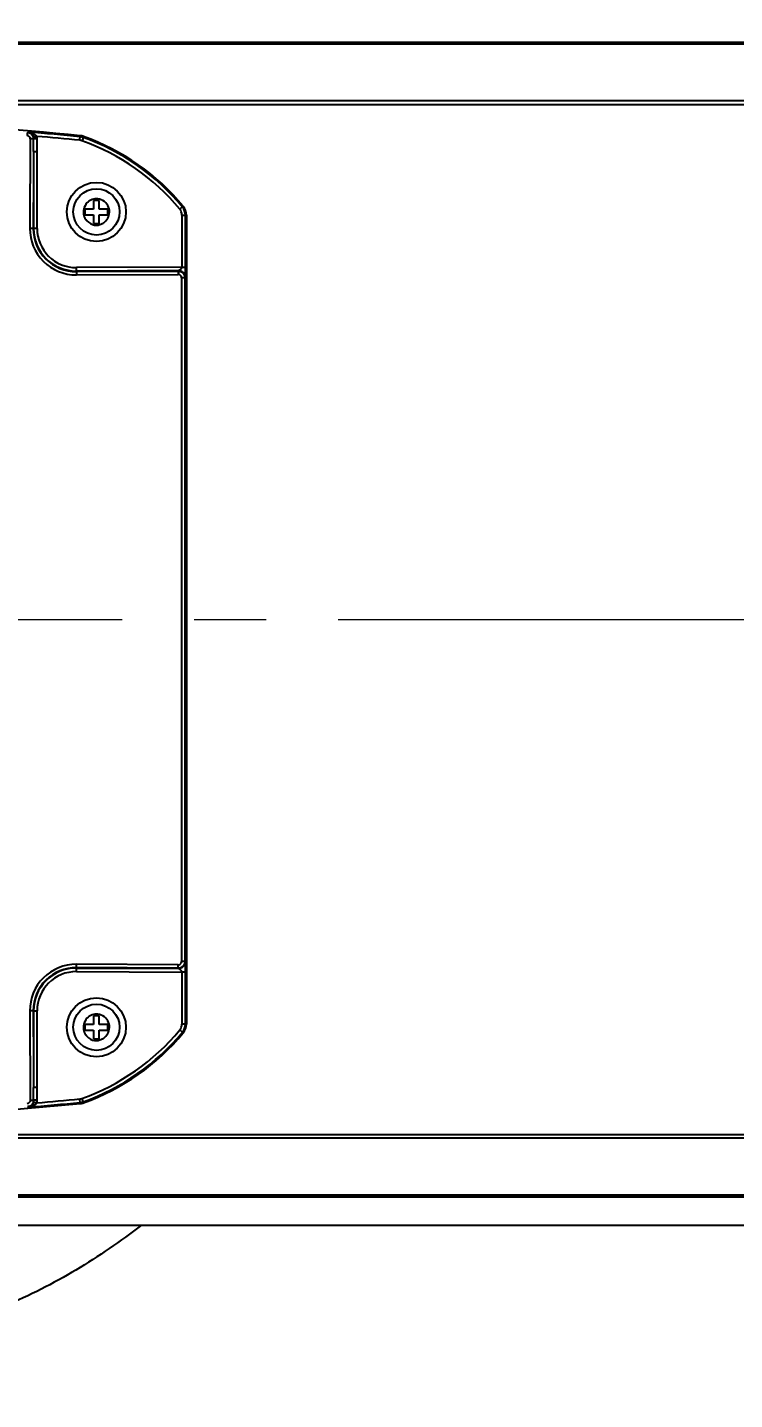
# Model space of a CAD drawing. Header units: millimetres. Extents: x 4061 to 8240, y 107 to 1541.
# Drawn here: x 6823.5 to 6854.7, y 1266.1 to 1326.7 of the extents above; entities that cross this region are included whole.
import ezdxf
from ezdxf import colors
from ezdxf.entities.mleader import LeaderData, LeaderLine
from ezdxf.math import Vec2, Vec3

# ---------------------------------------------------------------- set-up
doc = ezdxf.new("R2010")
doc.units = ezdxf.units.MM
doc.linetypes.add('CENTER2', pattern=[28.575, 19.05, -3.175, 3.175, -3.175])
doc.layers.add('中心线层', color=7, linetype='CENTER2', lineweight=0)
doc.layers.add('尺寸标注', color=7, linetype='Continuous')
doc.styles.add('思源黑', font='SourceHanSansCN-Normal.ttf')

msp = doc.modelspace()

# ---------------------------------------------------------------- linework, layer by layer
for p, q in [((6784.405, 1326.032), (6936.355, 1326.032)), ((6936.355, 1325.944), (6784.405, 1325.944)), ((6782.905, 1323.278), (6936.355, 1323.278)), ((6936.355, 1323.431), (6784.405, 1323.431)), ((6823.533, 1322.056), (6823.512, 1322.05)), ((6823.637, 1321.76), (6823.618, 1317.806)), ((6823.921, 1321.867), (6823.774, 1321.827)), ((6823.937, 1321.753), (6823.784, 1321.752)), ((6825.824, 1321.694), (6825.843, 1321.896)), ((6825.988, 1321.864), (6825.92, 1321.673)), ((6823.783, 1321.192), (6823.783, 1317.798)), ((6823.783, 1321.192), (6823.939, 1321.192)), ((6823.939, 1317.798), (6823.939, 1321.192)), ((6826.428, 1319.04), (6826.428, 1318.658)), ((6826.683, 1319.04), (6826.428, 1319.04)), ((6826.683, 1318.658), (6826.683, 1319.04)), ((6826.045, 1318.658), (6826.045, 1318.403)), ((6826.428, 1318.658), (6826.045, 1318.658)), ((6826.045, 1318.403), (6826.428, 1318.403)), ((6826.428, 1318.403), (6826.428, 1318.02)), ((6827.065, 1318.658), (6826.683, 1318.658)), ((6826.683, 1318.02), (6826.683, 1318.403)), ((6826.683, 1318.403), (6827.065, 1318.403)), ((6827.065, 1318.403), (6827.065, 1318.658)), ((6830.392, 1318.778), (6830.236, 1318.648)), ((6830.327, 1318.394), (6830.327, 1316.097)), ((6830.327, 1318.394), (6830.53, 1318.394)), ((6830.483, 1316.097), (6830.483, 1318.394)), ((6830.53, 1318.394), (6830.53, 1282.666)), ((6823.939, 1317.798), (6823.767, 1317.798)), ((6826.428, 1318.02), (6826.683, 1318.02)), ((6830.327, 1316.097), (6825.673, 1316.073)), ((6825.674, 1315.917), (6825.673, 1316.073)), ((6830.172, 1315.941), (6825.674, 1315.917)), ((6825.674, 1315.893), (6825.674, 1315.917)), ((6825.674, 1315.893), (6830.162, 1315.916)), ((6825.674, 1315.893), (6825.675, 1315.75)), ((6830.162, 1315.916), (6830.163, 1315.773)), ((6830.327, 1316.097), (6830.483, 1316.097)), ((6825.675, 1315.75), (6830.163, 1315.773)), ((6830.313, 1315.623), (6830.313, 1285.438)), ((6830.473, 1315.642), (6830.463, 1315.616)), ((6825.673, 1284.987), (6825.675, 1285.31)), ((6825.673, 1284.987), (6830.327, 1284.963)), ((6830.162, 1285.144), (6825.674, 1285.167)), ((6825.674, 1285.143), (6830.172, 1285.12)), ((6830.163, 1285.287), (6825.675, 1285.31)), ((6830.162, 1285.144), (6830.163, 1285.287)), ((6830.18, 1285.116), (6830.172, 1285.12)), ((6830.327, 1284.963), (6830.327, 1282.666)), ((6830.483, 1284.963), (6830.327, 1284.963)), ((6830.473, 1285.418), (6830.463, 1285.444)), ((6830.475, 1285.41), (6830.473, 1285.418)), ((6830.483, 1282.666), (6830.483, 1284.963)), ((6823.618, 1283.255), (6823.637, 1279.3)), ((6823.767, 1283.262), (6823.939, 1283.262)), ((6823.783, 1283.262), (6823.783, 1279.868)), ((6823.939, 1279.868), (6823.939, 1283.262)), ((6826.045, 1282.658), (6826.045, 1282.403)), ((6826.428, 1282.658), (6826.045, 1282.658)), ((6826.428, 1283.04), (6826.428, 1282.658)), ((6826.683, 1283.04), (6826.428, 1283.04)), ((6826.683, 1282.658), (6826.683, 1283.04)), ((6827.065, 1282.658), (6826.683, 1282.658)), ((6827.065, 1282.403), (6827.065, 1282.658)), ((6830.53, 1282.666), (6830.327, 1282.666)), ((6826.045, 1282.403), (6826.428, 1282.403)), ((6826.428, 1282.403), (6826.428, 1282.02)), ((6826.428, 1282.02), (6826.683, 1282.02)), ((6826.683, 1282.02), (6826.683, 1282.403)), ((6826.683, 1282.403), (6827.065, 1282.403)), ((6830.392, 1282.283), (6830.236, 1282.412)), ((6823.939, 1279.868), (6823.783, 1279.868)), ((6823.512, 1279.011), (6823.533, 1279.004)), ((6823.774, 1279.233), (6823.921, 1279.193)), ((6823.937, 1279.307), (6823.784, 1279.308)), ((6825.843, 1279.164), (6825.824, 1279.366)), ((6825.988, 1279.196), (6825.92, 1279.388)), ((6936.355, 1277.782), (6782.905, 1277.782)), ((6936.355, 1277.629), (6784.405, 1277.629)), ((6936.355, 1275.116), (6784.405, 1275.116)), ((6936.355, 1275.029), (6784.405, 1275.029)), ((6784.405, 1273.79), (6936.355, 1273.79))]:
    msp.add_line(p, q)
for points in [[(6823.843, 1321.95), (6823.872, 1321.926), (6823.899, 1321.898), (6823.921, 1321.867)], [(6823.937, 1321.753), (6823.935, 1321.792), (6823.93, 1321.83), (6823.921, 1321.867)], [(6823.774, 1279.233), (6823.762, 1279.196), (6823.746, 1279.161), (6823.726, 1279.128)], [(6823.921, 1279.193), (6823.93, 1279.231), (6823.935, 1279.269), (6823.937, 1279.307)]]:
    msp.add_lwpolyline(points)
for centre, radius in [((6826.555, 1318.53), 1.305), ((6826.555, 1318.53), 1.02), ((6826.555, 1282.53), 1.305), ((6826.555, 1282.53), 1.02)]:
    msp.add_circle(centre, radius)
for centre, radius, start, end in [((6809.573, 1153.611), 169.023, 84.47751, 85.26215), ((6823.486, 1321.751), 0.298, 0.23689, 14.95914), ((6656.068, 1321.642), 167.716, 359.84626, 0.03759), ((6809.573, 1153.611), 168.867, 84.47752, 85.12576), ((6743.131, 1321.198), 80.807, 359.99571, 0.39357), ((6825.786, 1321.299), 0.397, 70.25485, 84.47507), ((6825.786, 1321.299), 0.553, 70.25485, 84.47507), ((6825.786, 1321.299), 0.6, 70.25485, 84.47507), ((6822.541, 1312.261), 10, 39.6964, 70.25485), ((6822.541, 1312.261), 10.156, 39.6964, 70.25485), ((6822.541, 1312.261), 10.203, 39.6964, 70.25485), ((6826.555, 1318.531), 0.576, 115.18007, 129.02915), ((6826.554, 1318.524), 0.583, 67.94386, 76.10103), ((6826.554, 1318.529), 0.578, 6.5115, 37.09381), ((6829.93, 1318.394), 0.397, 359.9996, 39.6964), ((6829.93, 1318.394), 0.553, 0, 39.6964), ((6829.93, 1318.394), 0.6, 0, 39.6964), ((6825.664, 1317.797), 2.047, 179.74607, 270.29276), ((6825.664, 1317.79), 1.897, 179.73945, 270.30573), ((6825.664, 1317.798), 1.881, 180, 270.29687), ((6825.664, 1317.798), 1.725, 180, 270.29687), ((6826.539, 1318.517), 0.556, 215.38556, 222.48001), ((6830.165, 1315.619), 0.296, 49.81442, 60.23218), ((6816.817, 1316.037), 13.666, 359.30647, 359.6784), ((6812.373, 1316.062), 18.11, 359.67818, 0.11096), ((6830.308, 1312.349), 3.273, 89.17018, 89.90003), ((16790.85, 1300.53), 9960.398, 179.9132195, 180.0867794), ((6825.664, 1283.264), 2.047, 89.70741, 180.25376), ((6825.664, 1283.271), 1.897, 89.69428, 180.26054), ((6825.664, 1283.262), 1.881, 89.70313, 180), ((6825.664, 1283.262), 1.725, 89.70313, 180), ((6830.163, 1285.437), 0.293, 269.82294, 310.15692), ((6830.308, 1288.711), 3.273, 270.09994, 270.82785), ((6818.409, 1285.043), 12.074, 0.37594, 0.6609), ((6806.63, 1284.982), 23.853, 359.95616, 0.33903), ((6826.555, 1282.531), 0.576, 115.18007, 129.02915), ((6826.554, 1282.524), 0.583, 67.94386, 76.10103), ((6826.554, 1282.529), 0.578, 6.5115, 37.09381), ((6829.93, 1282.666), 0.397, 320.3036, 0.00039), ((6829.93, 1282.666), 0.553, 320.3036, 0), ((6829.93, 1282.666), 0.6, 320.3036, 0), ((6822.541, 1288.8), 10, 289.74515, 320.3036), ((6822.541, 1288.8), 10.156, 289.74515, 320.3036), ((6822.541, 1288.8), 10.203, 289.74515, 320.3036), ((6826.539, 1282.517), 0.556, 215.38556, 222.48001), ((6656.03, 1279.418), 167.754, 359.96249, 0.15372), ((6743.13, 1279.862), 80.809, 359.60656, 0.00429), ((6809.558, 1447.611), 169.185, 274.73824, 275.52212), ((6823.486, 1279.31), 0.297, 345.02351, 359.76514), ((6809.558, 1447.611), 169.029, 274.8745, 275.52212), ((6825.786, 1279.761), 0.397, 275.52493, 289.74515), ((6825.786, 1279.761), 0.553, 275.52493, 289.74515), ((6825.786, 1279.761), 0.6, 275.52493, 289.74515)]:
    msp.add_arc(centre, radius, start, end)
for points, knots in [([(6825.843, 1321.896), (6822.968, 1322.175), (6811.261, 1323.001), (6799.473, 1322.748), (6790.667, 1321.896)], [0, 0, 0, 0, 0.246151, 1, 1, 1, 1]), ([(6823.512, 1322.05), (6823.511, 1322.046), (6823.509, 1321.999), (6823.503, 1321.952), (6823.5, 1321.91)], [0, 0, 0, 0, 0.08337, 1, 1, 1, 1]), ([(6823.644, 1322.014), (6823.627, 1322.025), (6823.592, 1322.044), (6823.553, 1322.054), (6823.533, 1322.056)], [0, 0, 0, 0, 0.512739, 1, 1, 1, 1]), ([(6823.644, 1322.014), (6823.654, 1322.01), (6823.677, 1322.007), (6823.699, 1322.013), (6823.71, 1322.018)], [0, 0, 0, 0, 0.46087, 1, 1, 1, 1]), ([(6823.726, 1321.932), (6823.714, 1321.949), (6823.69, 1321.979), (6823.66, 1322.004), (6823.644, 1322.014)], [0, 0, 0, 0, 0.524569, 1, 1, 1, 1]), ([(6823.726, 1321.932), (6823.738, 1321.922), (6823.785, 1321.925), (6823.821, 1321.939), (6823.843, 1321.95)], [0, 0, 0, 0, 0.389065, 1, 1, 1, 1]), ([(6823.774, 1321.827), (6823.769, 1321.847), (6823.756, 1321.883), (6823.737, 1321.917), (6823.726, 1321.932)], [0, 0, 0, 0, 0.515537, 1, 1, 1, 1]), ([(6823.784, 1321.752), (6823.778, 1321.754), (6823.729, 1321.758), (6823.68, 1321.76), (6823.637, 1321.76)], [0, 0, 0, 0, 0.127156, 1, 1, 1, 1]), ([(6823.767, 1317.798), (6823.763, 1317.801), (6823.711, 1317.801), (6823.663, 1317.805), (6823.618, 1317.806)], [0, 0, 0, 0, 0.098926, 1, 1, 1, 1]), ([(6826.478, 1317.946), (6826.491, 1317.944), (6826.517, 1317.944), (6826.543, 1317.949), (6826.555, 1317.953)], [0, 0, 0, 0, 0.501922, 1, 1, 1, 1]), ([(6826.555, 1317.953), (6826.567, 1317.949), (6826.592, 1317.946), (6826.617, 1317.949), (6826.63, 1317.952)], [0, 0, 0, 0, 0.493059, 1, 1, 1, 1]), ([(6826.786, 1318.007), (6826.8, 1318.013), (6826.829, 1318.025), (6826.857, 1318.039), (6826.87, 1318.047)], [0, 0, 0, 0, 0.502353, 1, 1, 1, 1]), ([(6826.87, 1318.047), (6826.881, 1318.053), (6826.901, 1318.066), (6826.92, 1318.081), (6826.929, 1318.089)], [0, 0, 0, 0, 0.497102, 1, 1, 1, 1]), ([(6830.172, 1315.941), (6830.179, 1315.947), (6830.247, 1315.961), (6830.306, 1316.015), (6830.323, 1316.07)], [0, 0, 0, 0, 0.140086, 1, 1, 1, 1]), ([(6830.323, 1316.07), (6830.324, 1316.075), (6830.326, 1316.083), (6830.327, 1316.092), (6830.327, 1316.097)], [0, 0, 0, 0, 0.499428, 1, 1, 1, 1]), ([(6830.473, 1315.642), (6830.477, 1315.65), (6830.474, 1315.729), (6830.481, 1315.803), (6830.482, 1315.872)], [0, 0, 0, 0, 0.10994, 1, 1, 1, 1]), ([(6830.238, 1315.754), (6830.226, 1315.76), (6830.202, 1315.77), (6830.176, 1315.773), (6830.163, 1315.773)], [0, 0, 0, 0, 0.500259, 1, 1, 1, 1]), ([(6830.463, 1315.616), (6830.457, 1315.624), (6830.412, 1315.614), (6830.381, 1315.622), (6830.355, 1315.622)], [0, 0, 0, 0, 0.285113, 1, 1, 1, 1]), ([(6830.267, 1285.068), (6830.253, 1285.08), (6830.224, 1285.098), (6830.194, 1285.11), (6830.18, 1285.116)], [0, 0, 0, 0, 0.568805, 1, 1, 1, 1]), ([(6830.327, 1284.963), (6830.327, 1284.984), (6830.311, 1285.025), (6830.283, 1285.055), (6830.267, 1285.068)], [0, 0, 0, 0, 0.511681, 1, 1, 1, 1]), ([(6830.293, 1285.362), (6830.3, 1285.374), (6830.31, 1285.398), (6830.313, 1285.425), (6830.313, 1285.438)], [0, 0, 0, 0, 0.500018, 1, 1, 1, 1]), ([(6830.463, 1285.444), (6830.457, 1285.436), (6830.412, 1285.446), (6830.381, 1285.438), (6830.355, 1285.438)], [0, 0, 0, 0, 0.285153, 1, 1, 1, 1]), ([(6830.482, 1285.183), (6830.482, 1285.206), (6830.48, 1285.282), (6830.481, 1285.358), (6830.475, 1285.41)], [0, 0, 0, 0, 0.3128, 1, 1, 1, 1]), ([(6823.767, 1283.262), (6823.763, 1283.26), (6823.711, 1283.259), (6823.663, 1283.255), (6823.618, 1283.255)], [0, 0, 0, 0, 0.098926, 1, 1, 1, 1]), ([(6826.478, 1281.946), (6826.491, 1281.944), (6826.517, 1281.944), (6826.543, 1281.949), (6826.555, 1281.953)], [0, 0, 0, 0, 0.501922, 1, 1, 1, 1]), ([(6826.555, 1281.953), (6826.567, 1281.949), (6826.592, 1281.946), (6826.617, 1281.949), (6826.63, 1281.952)], [0, 0, 0, 0, 0.493059, 1, 1, 1, 1]), ([(6826.786, 1282.007), (6826.8, 1282.013), (6826.829, 1282.025), (6826.857, 1282.039), (6826.87, 1282.047)], [0, 0, 0, 0, 0.502353, 1, 1, 1, 1]), ([(6826.87, 1282.047), (6826.881, 1282.053), (6826.901, 1282.066), (6826.92, 1282.081), (6826.929, 1282.089)], [0, 0, 0, 0, 0.497102, 1, 1, 1, 1]), ([(6790.667, 1279.164), (6793.542, 1278.886), (6805.25, 1278.059), (6817.038, 1278.312), (6825.843, 1279.164)], [0, 0, 0, 0, 0.246151, 1, 1, 1, 1]), ([(6823.533, 1279.004), (6823.553, 1279.006), (6823.592, 1279.016), (6823.627, 1279.035), (6823.644, 1279.046)], [0, 0, 0, 0, 0.48718, 1, 1, 1, 1]), ([(6823.784, 1279.308), (6823.778, 1279.307), (6823.729, 1279.302), (6823.68, 1279.3), (6823.637, 1279.3)], [0, 0, 0, 0, 0.127147, 1, 1, 1, 1]), ([(6823.644, 1279.046), (6823.66, 1279.057), (6823.69, 1279.081), (6823.714, 1279.112), (6823.726, 1279.128)], [0, 0, 0, 0, 0.475432, 1, 1, 1, 1]), ([(6823.644, 1279.046), (6823.654, 1279.051), (6823.677, 1279.054), (6823.699, 1279.048), (6823.71, 1279.043)], [0, 0, 0, 0, 0.451271, 1, 1, 1, 1]), ([(6823.726, 1279.128), (6823.738, 1279.139), (6823.785, 1279.135), (6823.821, 1279.121), (6823.843, 1279.11)], [0, 0, 0, 0, 0.395081, 1, 1, 1, 1]), ([(6823.921, 1279.193), (6823.912, 1279.177), (6823.888, 1279.147), (6823.859, 1279.121), (6823.843, 1279.11)], [0, 0, 0, 0, 0.484058, 1, 1, 1, 1]), ([(6828.548, 1273.79), (6827.613, 1273.088), (6825.695, 1271.744), (6822.556, 1270.147), (6819.219, 1269.047), (6814.689, 1267.877), (6808.9, 1266.99), (6804.239, 1266.602), (6801.906, 1266.457)], [0, 0, 0, 0, 0.125055, 0.249949, 0.375009, 0.49996, 0.750038, 1, 1, 1, 1])]:
    msp.add_open_spline(points, degree=3, knots=knots)
for points in [[(6823.637, 1321.76), (6823.637, 1321.828), (6823.567, 1321.904), (6823.5, 1321.91)], [(6823.512, 1322.05), (6823.583, 1322.044), (6823.684, 1322.001), (6823.688, 1321.93)], [(6823.533, 1322.056), (6823.594, 1322.051), (6823.653, 1322.038), (6823.71, 1322.018)], [(6823.71, 1322.018), (6823.757, 1322.001), (6823.802, 1321.979), (6823.843, 1321.95)], [(6823.783, 1321.192), (6823.777, 1320.061), (6823.772, 1318.929), (6823.767, 1317.798)], [(6826.192, 1318.978), (6826.042, 1318.857), (6825.955, 1318.627), (6825.986, 1318.436)], [(6826.555, 1319.107), (6826.471, 1319.107), (6826.386, 1319.088), (6826.31, 1319.052)], [(6826.694, 1319.09), (6826.649, 1319.101), (6826.602, 1319.107), (6826.555, 1319.107)], [(6827.015, 1318.878), (6826.954, 1318.959), (6826.867, 1319.026), (6826.773, 1319.064)], [(6825.986, 1318.436), (6826, 1318.35), (6826.035, 1318.265), (6826.086, 1318.195)], [(6826.929, 1318.089), (6827.068, 1318.206), (6827.149, 1318.415), (6827.129, 1318.595)], [(6826.129, 1318.141), (6826.219, 1318.043), (6826.346, 1317.961), (6826.478, 1317.946)], [(6826.63, 1317.952), (6826.683, 1317.964), (6826.734, 1317.987), (6826.786, 1318.007)], [(6830.162, 1315.916), (6830.214, 1315.916), (6830.268, 1315.902), (6830.313, 1315.876)], [(6830.322, 1315.901), (6830.277, 1315.926), (6830.224, 1315.941), (6830.172, 1315.941)], [(6830.473, 1315.642), (6830.473, 1315.742), (6830.409, 1315.852), (6830.322, 1315.901)], [(6830.313, 1315.623), (6830.313, 1315.673), (6830.281, 1315.729), (6830.238, 1315.754)], [(6830.357, 1315.846), (6830.421, 1315.791), (6830.463, 1315.7), (6830.463, 1315.616)], [(6830.163, 1285.287), (6830.213, 1285.287), (6830.269, 1285.319), (6830.293, 1285.362)], [(6830.322, 1285.16), (6830.277, 1285.135), (6830.224, 1285.119), (6830.172, 1285.12)], [(6830.473, 1285.418), (6830.473, 1285.319), (6830.409, 1285.209), (6830.322, 1285.16)], [(6830.463, 1285.444), (6830.463, 1285.36), (6830.421, 1285.269), (6830.356, 1285.215)], [(6823.767, 1283.262), (6823.772, 1282.131), (6823.777, 1281), (6823.783, 1279.868)], [(6826.192, 1282.978), (6826.042, 1282.857), (6825.955, 1282.627), (6825.986, 1282.436)], [(6826.555, 1283.107), (6826.471, 1283.107), (6826.386, 1283.088), (6826.31, 1283.052)], [(6826.694, 1283.09), (6826.649, 1283.101), (6826.602, 1283.107), (6826.555, 1283.107)], [(6827.015, 1282.878), (6826.954, 1282.959), (6826.867, 1283.026), (6826.773, 1283.064)], [(6826.929, 1282.089), (6827.068, 1282.206), (6827.149, 1282.415), (6827.129, 1282.595)], [(6825.986, 1282.436), (6826, 1282.35), (6826.035, 1282.265), (6826.086, 1282.195)], [(6826.129, 1282.141), (6826.219, 1282.043), (6826.346, 1281.961), (6826.478, 1281.946)], [(6826.63, 1281.952), (6826.683, 1281.964), (6826.734, 1281.987), (6826.786, 1282.007)], [(6823.637, 1279.3), (6823.637, 1279.233), (6823.567, 1279.156), (6823.5, 1279.151)], [(6823.726, 1279.128), (6823.683, 1279.072), (6823.593, 1279.01), (6823.531, 1279.044)], [(6823.71, 1279.043), (6823.653, 1279.023), (6823.594, 1279.01), (6823.533, 1279.004)], [(6823.843, 1279.11), (6823.803, 1279.081), (6823.757, 1279.059), (6823.71, 1279.043)]]:
    msp.add_open_spline(points, degree=3)
at = {"layer": '中心线层'}
msp.add_line((6665.771, 1300.53), (7047.216, 1300.53), dxfattribs=at)

# ---------------------------------------------------------------- leaders
at = {"layer": '尺寸标注'}
ml = msp.add_multileader_mtext('Standard', dxfattribs=at)
ml.set_content('{\\A1;\\C256;φ6 {\\H0.7x;\\S+0.018^  0;}Penetration（locating hole）}', style='思源黑')
ml.set_leader_properties()
ml.build(insert=Vec2(0, 0))
ml.multileader.update_dxf_attribs({"text_left_attachment_type": 5, "text_right_attachment_type": 5, "dogleg_length": 1, "arrow_head_size": 6})
ctx = ml.context
ctx.base_point, ctx.char_height, ctx.arrow_head_size, ctx.plane_origin = Vec3(6761.375, 1369.904), 7, 6, Vec3(6942.949, 1322.52)
ctx.left_attachment, ctx.right_attachment, ctx.text_align_type = 5, 5, 2
notes = []
notes.append((ctx, [(0, (1, 1, 0), (6922.568, 1369.904), (-1, 0), 1, [(0, [(6942.949, 1322.52)], 0, [])])]))
ctx.mtext.insert, ctx.mtext.alignment, ctx.mtext.flow_direction = Vec3(6919.568, 1384.091), 3, 5
ml = msp.add_multileader_mtext('Standard', dxfattribs=at)
ml.set_content('8×M4 {\\A1;\\C256;depth }10', style='思源黑')
ml.set_leader_properties()
ml.build(insert=Vec2(0, 0))
ml.multileader.update_dxf_attribs({"text_left_attachment_type": 5, "text_right_attachment_type": 5, "dogleg_length": 1, "arrow_head_size": 6})
ctx = ml.context
ctx.base_point, ctx.char_height, ctx.arrow_head_size, ctx.plane_origin = Vec3(6777.883, 1248.598), 7, 6, Vec3(6763.887, 1280.347)
ctx.left_attachment, ctx.right_attachment = 5, 5
notes.append((ctx, [(0, (1, 1, 0), (6776.883, 1248.598), (1, 0), 1, [(0, [(6763.887, 1280.347)], 0, [])])]))
ctx.mtext.insert, ctx.mtext.flow_direction = Vec3(6779.883, 1258.428), 5
for ctx, leaders in notes:
    for number, flags, end, landing, length, lines in leaders:
        leader = LeaderData()
        leader.index, (leader.has_last_leader_line, leader.has_dogleg_vector, leader.attachment_direction) = number, flags
        leader.last_leader_point, leader.dogleg_vector, leader.dogleg_length = Vec3(end), Vec3(landing), length
        for number, points, colour, breaks in lines:
            line = LeaderLine()
            line.index, line.vertices, line.color, line.breaks = number, Vec3.list(points), colors.encode_raw_color(colour), breaks
            leader.lines.append(line)
        ctx.leaders.append(leader)

doc.saveas('drawing.dxf')
